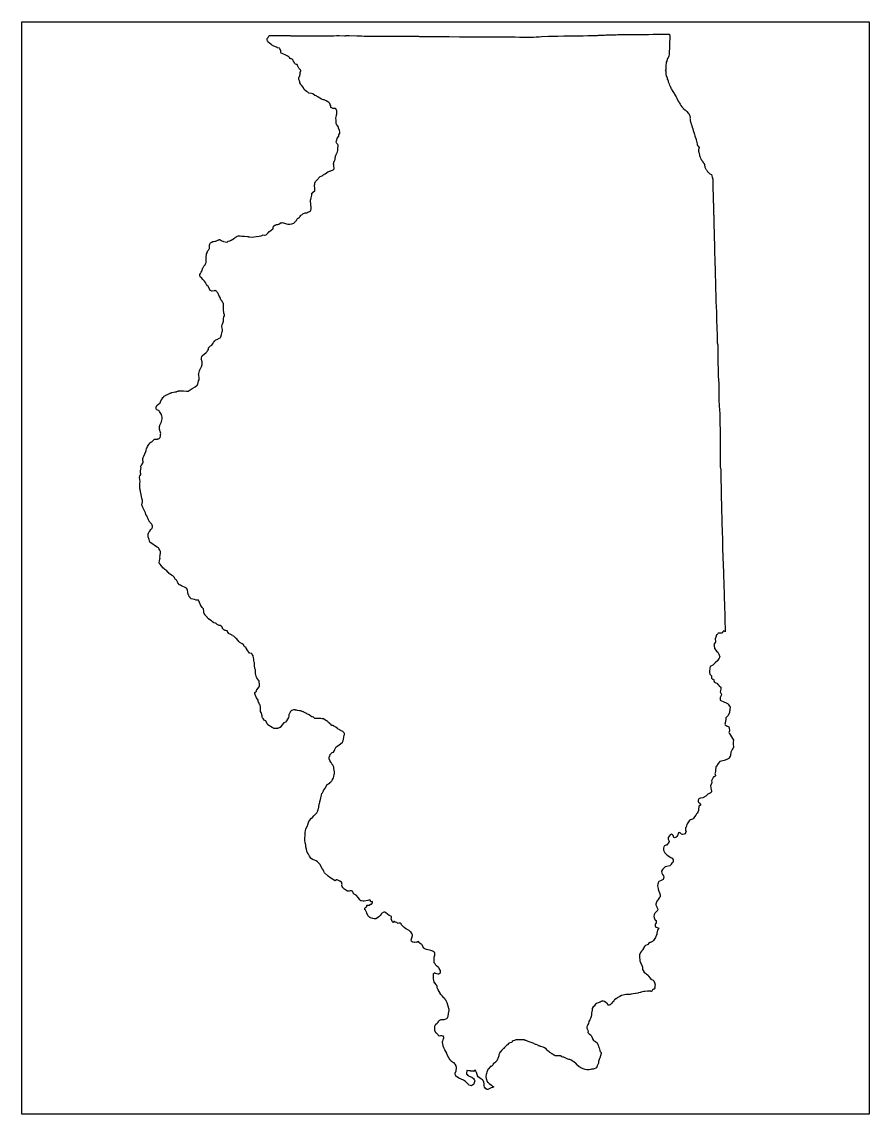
# Model space of a CAD drawing. Extents: x 0.1 to 8.4, y 0.1 to 10.8.
import ezdxf

# ---------------------------------------------------------------- set-up
doc = ezdxf.new("R2010")
doc.units = 0
doc.header["$MEASUREMENT"] = 0
doc.layers.add('STATE', color=7, linetype='CONTINUOUS')

# ---------------------------------------------------------------- blocks, each defined once
blk = doc.blocks.new('BLOCK_2')
at = {"layer": 'STATE'}
blk.add_lwpolyline([(0.093, 0.099), (0.093, 10.807), (8.405, 10.807), (8.405, 0.099), (0.093, 0.099)], dxfattribs=at)
at = {"layer": 'STATE', "color": 2}
for points in [[(1.26, 6.376), (1.256, 6.386), (1.256, 6.393), (1.256, 6.406), (1.26, 6.423), (1.263, 6.436), (1.26, 6.44), (1.26, 6.443), (1.26, 6.45), (1.263, 6.456), (1.266, 6.463), (1.27, 6.463), (1.27, 6.466), (1.273, 6.466), (1.273, 6.47), (1.283, 6.486), (1.283, 6.493), (1.283, 6.496), (1.28, 6.506), (1.28, 6.516), (1.28, 6.523), (1.28, 6.53), (1.283, 6.53), (1.283, 6.533), (1.283, 6.536), (1.286, 6.543), (1.29, 6.55), (1.31, 6.596), (1.313, 6.603), (1.316, 6.623), (1.32, 6.626), (1.326, 6.643), (1.333, 6.653), (1.34, 6.663), (1.34, 6.666), (1.343, 6.666), (1.346, 6.673), (1.346, 6.676), (1.35, 6.68), (1.36, 6.686), (1.366, 6.69), (1.373, 6.693), (1.376, 6.696), (1.383, 6.703), (1.386, 6.706), (1.393, 6.713), (1.396, 6.716), (1.413, 6.716), (1.42, 6.716), (1.423, 6.716), (1.426, 6.72), (1.43, 6.72), (1.433, 6.72), (1.44, 6.723), (1.446, 6.73), (1.45, 6.733), (1.453, 6.746), (1.453, 6.75), (1.453, 6.753), (1.453, 6.756), (1.453, 6.76), (1.456, 6.77), (1.453, 6.78), (1.453, 6.783), (1.446, 6.796), (1.446, 6.803), (1.446, 6.806), (1.443, 6.81), (1.443, 6.813), (1.443, 6.816), (1.443, 6.82), (1.443, 6.826), (1.443, 6.833), (1.443, 6.836), (1.443, 6.843), (1.446, 6.846), (1.446, 6.853), (1.45, 6.86), (1.453, 6.866), (1.456, 6.873), (1.463, 6.886), (1.463, 6.89), (1.466, 6.903), (1.47, 6.916), (1.47, 6.923), (1.47, 6.926), (1.47, 6.933), (1.466, 6.946), (1.463, 6.95), (1.463, 6.953), (1.463, 6.956), (1.45, 6.976), (1.443, 6.986), (1.44, 6.993), (1.436, 6.996), (1.426, 7), (1.416, 7.003), (1.413, 7.006), (1.41, 7.013), (1.41, 7.023), (1.41, 7.033), (1.413, 7.036), (1.416, 7.046), (1.436, 7.063), (1.446, 7.07), (1.45, 7.073), (1.456, 7.09), (1.466, 7.106), (1.47, 7.113), (1.476, 7.123), (1.486, 7.13), (1.486, 7.133), (1.493, 7.14), (1.503, 7.143), (1.506, 7.146), (1.516, 7.15), (1.53, 7.156), (1.55, 7.166), (1.553, 7.166), (1.553, 7.17), (1.556, 7.17), (1.563, 7.17), (1.566, 7.173), (1.596, 7.18), (1.61, 7.18), (1.613, 7.183), (1.62, 7.186), (1.623, 7.186), (1.626, 7.186), (1.626, 7.19), (1.63, 7.19), (1.636, 7.19), (1.666, 7.19), (1.68, 7.19), (1.71, 7.186), (1.713, 7.186), (1.716, 7.186), (1.72, 7.186), (1.723, 7.186), (1.726, 7.186), (1.763, 7.213), (1.77, 7.216), (1.793, 7.23), (1.813, 7.246), (1.816, 7.25), (1.82, 7.253), (1.82, 7.256), (1.826, 7.286), (1.833, 7.296), (1.833, 7.31), (1.833, 7.32), (1.83, 7.34), (1.83, 7.343), (1.826, 7.35), (1.83, 7.36), (1.836, 7.386), (1.84, 7.396), (1.843, 7.403), (1.846, 7.41), (1.853, 7.42), (1.856, 7.426), (1.86, 7.436), (1.86, 7.44), (1.863, 7.446), (1.863, 7.45), (1.863, 7.453), (1.863, 7.463), (1.863, 7.47), (1.863, 7.473), (1.863, 7.476), (1.86, 7.48), (1.86, 7.486), (1.856, 7.493), (1.856, 7.496), (1.853, 7.5), (1.856, 7.506), (1.856, 7.51), (1.856, 7.513), (1.86, 7.526), (1.863, 7.53), (1.863, 7.533), (1.866, 7.536), (1.883, 7.55), (1.9, 7.566), (1.91, 7.576), (1.913, 7.58), (1.923, 7.596), (1.926, 7.61), (1.93, 7.616), (1.933, 7.62), (1.936, 7.623), (1.94, 7.626), (1.943, 7.63), (1.956, 7.636), (1.963, 7.646), (1.97, 7.656), (1.973, 7.663), (1.976, 7.666), (1.976, 7.67), (1.98, 7.673), (1.98, 7.676), (1.986, 7.68), (1.99, 7.683), (1.99, 7.686), (1.993, 7.686), (1.996, 7.69), (2.016, 7.696), (2.023, 7.703), (2.04, 7.71), (2.043, 7.713), (2.046, 7.72), (2.053, 7.743), (2.056, 7.756), (2.06, 7.77), (2.063, 7.776), (2.063, 7.783), (2.063, 7.79), (2.06, 7.803), (2.056, 7.816), (2.056, 7.823), (2.06, 7.836), (2.066, 7.853), (2.073, 7.873), (2.073, 7.883), (2.073, 7.896), (2.076, 7.916), (2.08, 7.926), (2.08, 7.933), (2.076, 7.95), (2.076, 7.96), (2.073, 7.976), (2.07, 7.993), (2.07, 7.996), (2.07, 8.02), (2.073, 8.02), (2.073, 8.036), (2.073, 8.04), (2.07, 8.046), (2.066, 8.053), (2.06, 8.07), (2.053, 8.076), (2.046, 8.083), (2.04, 8.103), (2.03, 8.12), (2.026, 8.123), (2.026, 8.126), (2.023, 8.133), (2.023, 8.136), (2.02, 8.14), (2.016, 8.15), (2.013, 8.153), (2.01, 8.156), (2.006, 8.16), (2.003, 8.166), (1.996, 8.17), (1.99, 8.17), (1.99, 8.173), (1.986, 8.173), (1.983, 8.17), (1.98, 8.17), (1.96, 8.166), (1.956, 8.166), (1.94, 8.173), (1.923, 8.21), (1.92, 8.216), (1.916, 8.22), (1.906, 8.233), (1.896, 8.25), (1.886, 8.263), (1.87, 8.28), (1.86, 8.293), (1.846, 8.303), (1.843, 8.31), (1.84, 8.313), (1.84, 8.323), (1.84, 8.33), (1.846, 8.34), (1.853, 8.353), (1.86, 8.363), (1.87, 8.396), (1.873, 8.4), (1.88, 8.413), (1.893, 8.426), (1.896, 8.433), (1.9, 8.446), (1.9, 8.483), (1.9, 8.486), (1.903, 8.496), (1.906, 8.533), (1.91, 8.543), (1.91, 8.546), (1.91, 8.55), (1.913, 8.55), (1.916, 8.56), (1.923, 8.57), (1.93, 8.58), (1.933, 8.586), (1.933, 8.593), (1.933, 8.61), (1.933, 8.616), (1.936, 8.626), (1.936, 8.63), (1.94, 8.636), (1.943, 8.64), (1.95, 8.643), (1.953, 8.646), (1.956, 8.646), (1.966, 8.653), (1.973, 8.653), (1.986, 8.656), (1.99, 8.656), (1.996, 8.656), (2.016, 8.666), (2.02, 8.666), (2.026, 8.67), (2.03, 8.673), (2.033, 8.673), (2.036, 8.673), (2.04, 8.67), (2.05, 8.663), (2.07, 8.653), (2.076, 8.653), (2.103, 8.646), (2.106, 8.646), (2.11, 8.65), (2.116, 8.656), (2.133, 8.66), (2.143, 8.663), (2.143, 8.666), (2.146, 8.666), (2.156, 8.673), (2.16, 8.673), (2.173, 8.683), (2.183, 8.69), (2.186, 8.693), (2.19, 8.696), (2.2, 8.7), (2.203, 8.703), (2.206, 8.706), (2.21, 8.706), (2.22, 8.71), (2.223, 8.71), (2.23, 8.71), (2.233, 8.71), (2.236, 8.71), (2.25, 8.706), (2.253, 8.706), (2.276, 8.706), (2.306, 8.703), (2.313, 8.703), (2.316, 8.7), (2.323, 8.7), (2.326, 8.7), (2.356, 8.696), (2.373, 8.7), (2.393, 8.703), (2.423, 8.706), (2.44, 8.71), (2.46, 8.72), (2.47, 8.716), (2.473, 8.716), (2.49, 8.72), (2.496, 8.726), (2.51, 8.74), (2.52, 8.75), (2.523, 8.753), (2.54, 8.763), (2.556, 8.776), (2.56, 8.78), (2.56, 8.786), (2.563, 8.803), (2.573, 8.81), (2.573, 8.813), (2.58, 8.813), (2.583, 8.816), (2.586, 8.816), (2.593, 8.82), (2.6, 8.82), (2.606, 8.82), (2.613, 8.823), (2.626, 8.833), (2.63, 8.836), (2.643, 8.836), (2.65, 8.84), (2.656, 8.836), (2.66, 8.836), (2.69, 8.826), (2.703, 8.823), (2.706, 8.823), (2.71, 8.823), (2.723, 8.823), (2.739, 8.826), (2.743, 8.826), (2.763, 8.833), (2.776, 8.846), (2.779, 8.853), (2.783, 8.856), (2.786, 8.86), (2.793, 8.873), (2.799, 8.88), (2.803, 8.883), (2.809, 8.886), (2.813, 8.89), (2.816, 8.89), (2.819, 8.896), (2.826, 8.906), (2.829, 8.91), (2.829, 8.913), (2.839, 8.916), (2.849, 8.923), (2.873, 8.933), (2.876, 8.933), (2.889, 8.936), (2.899, 8.94), (2.916, 8.946), (2.926, 8.953), (2.929, 8.96), (2.929, 8.963), (2.933, 8.97), (2.933, 8.973), (2.933, 8.996), (2.929, 9.003), (2.929, 9.016), (2.926, 9.053), (2.926, 9.06), (2.926, 9.063), (2.929, 9.066), (2.933, 9.08), (2.933, 9.083), (2.936, 9.096), (2.939, 9.106), (2.939, 9.116), (2.939, 9.123), (2.939, 9.126), (2.943, 9.126), (2.943, 9.13), (2.946, 9.133), (2.959, 9.143), (2.963, 9.146), (2.966, 9.146), (2.966, 9.153), (2.969, 9.153), (2.969, 9.156), (2.969, 9.16), (2.969, 9.163), (2.969, 9.166), (2.969, 9.17), (2.969, 9.176), (2.969, 9.18), (2.963, 9.196), (2.963, 9.206), (2.966, 9.216), (2.966, 9.226), (2.973, 9.24), (2.973, 9.243), (2.986, 9.256), (3.016, 9.286), (3.019, 9.29), (3.039, 9.296), (3.046, 9.303), (3.059, 9.31), (3.059, 9.313), (3.069, 9.316), (3.096, 9.336), (3.106, 9.34), (3.113, 9.343), (3.116, 9.343), (3.119, 9.346), (3.123, 9.346), (3.146, 9.356), (3.153, 9.363), (3.156, 9.366), (3.156, 9.373), (3.153, 9.393), (3.153, 9.403), (3.149, 9.41), (3.149, 9.417), (3.153, 9.417), (3.153, 9.42), (3.153, 9.43), (3.153, 9.433), (3.156, 9.437), (3.159, 9.44), (3.159, 9.443), (3.163, 9.45), (3.166, 9.457), (3.166, 9.47), (3.166, 9.473), (3.166, 9.477), (3.169, 9.48), (3.169, 9.483), (3.169, 9.493), (3.173, 9.497), (3.176, 9.503), (3.176, 9.507), (3.189, 9.533), (3.193, 9.547), (3.193, 9.55), (3.193, 9.553), (3.193, 9.567), (3.196, 9.59), (3.196, 9.593), (3.196, 9.597), (3.193, 9.603), (3.189, 9.607), (3.183, 9.613), (3.179, 9.62), (3.176, 9.627), (3.179, 9.64), (3.183, 9.65), (3.186, 9.663), (3.193, 9.673), (3.199, 9.683), (3.203, 9.687), (3.203, 9.7), (3.213, 9.717), (3.213, 9.73), (3.209, 9.74), (3.209, 9.747), (3.206, 9.75), (3.206, 9.753), (3.203, 9.753), (3.203, 9.76), (3.199, 9.76), (3.199, 9.763), (3.199, 9.767), (3.199, 9.773), (3.196, 9.777), (3.196, 9.78), (3.193, 9.783), (3.186, 9.793), (3.179, 9.8), (3.176, 9.817), (3.176, 9.827), (3.176, 9.84), (3.176, 9.843), (3.173, 9.863), (3.179, 9.887), (3.179, 9.89), (3.179, 9.897), (3.183, 9.9), (3.183, 9.907), (3.183, 9.913), (3.183, 9.92), (3.183, 9.923), (3.183, 9.927), (3.183, 9.937), (3.179, 9.94), (3.176, 9.95), (3.173, 9.95), (3.169, 9.957), (3.146, 9.957), (3.143, 9.957), (3.136, 9.96), (3.133, 9.963), (3.126, 9.967), (3.123, 9.983), (3.119, 9.993), (3.119, 10), (3.116, 10.003), (3.116, 10.007), (3.106, 10.017), (3.096, 10.023), (3.079, 10.033), (3.059, 10.043), (3.053, 10.043), (3.033, 10.05), (3.016, 10.057), (2.996, 10.07), (2.993, 10.073), (2.986, 10.077), (2.979, 10.08), (2.966, 10.083), (2.949, 10.1), (2.936, 10.103), (2.909, 10.107), (2.906, 10.11), (2.899, 10.117), (2.886, 10.123), (2.863, 10.143), (2.859, 10.15), (2.859, 10.153), (2.856, 10.16), (2.849, 10.17), (2.836, 10.187), (2.829, 10.193), (2.826, 10.197), (2.826, 10.2), (2.819, 10.21), (2.819, 10.22), (2.816, 10.227), (2.809, 10.243), (2.809, 10.253), (2.809, 10.26), (2.813, 10.267), (2.816, 10.267), (2.816, 10.27), (2.819, 10.273), (2.819, 10.283), (2.823, 10.293), (2.823, 10.307), (2.823, 10.313), (2.823, 10.317), (2.829, 10.32), (2.829, 10.323), (2.829, 10.327), (2.829, 10.33), (2.826, 10.337), (2.823, 10.34), (2.816, 10.343), (2.813, 10.35), (2.809, 10.353), (2.796, 10.38), (2.793, 10.387), (2.789, 10.387), (2.789, 10.39), (2.786, 10.39), (2.779, 10.393), (2.769, 10.403), (2.766, 10.41), (2.763, 10.41), (2.763, 10.413), (2.756, 10.423), (2.756, 10.427), (2.756, 10.43), (2.749, 10.437), (2.746, 10.44), (2.739, 10.443), (2.736, 10.443), (2.733, 10.443), (2.726, 10.447), (2.72, 10.457), (2.713, 10.463), (2.71, 10.463), (2.71, 10.467), (2.703, 10.47), (2.69, 10.477), (2.646, 10.497), (2.636, 10.5), (2.633, 10.507), (2.633, 10.51), (2.633, 10.523), (2.63, 10.533), (2.623, 10.543), (2.62, 10.547), (2.616, 10.55), (2.6, 10.553), (2.596, 10.557), (2.59, 10.56), (2.566, 10.567), (2.543, 10.58), (2.52, 10.6), (2.513, 10.607), (2.503, 10.62), (2.5, 10.627), (2.5, 10.64), (2.5, 10.643), (2.51, 10.653), (2.52, 10.673), (2.523, 10.673), (2.526, 10.673), (2.553, 10.673), (2.556, 10.673), (2.563, 10.673), (2.59, 10.673), (2.623, 10.673), (2.636, 10.673), (2.643, 10.673), (2.653, 10.673), (2.67, 10.673), (2.726, 10.673), (2.733, 10.67), (2.743, 10.67), (2.749, 10.67), (2.803, 10.67), (2.816, 10.67), (2.843, 10.67), (2.849, 10.67), (2.893, 10.67), (2.896, 10.67), (2.903, 10.67), (2.979, 10.67), (2.986, 10.67), (3.029, 10.67), (3.033, 10.67), (3.036, 10.67), (3.056, 10.67), (3.059, 10.67), (3.096, 10.67), (3.099, 10.67), (3.119, 10.67), (3.126, 10.67), (3.129, 10.67), (3.139, 10.67), (3.153, 10.67), (3.179, 10.673), (3.206, 10.673), (3.263, 10.67), (3.273, 10.67), (3.276, 10.673), (3.286, 10.673), (3.303, 10.673), (3.379, 10.67), (3.383, 10.67), (3.386, 10.67), (3.406, 10.67), (3.409, 10.67), (3.426, 10.67), (3.453, 10.667), (3.466, 10.667), (3.469, 10.667), (3.476, 10.667), (3.479, 10.667), (3.506, 10.667), (3.629, 10.667), (3.679, 10.667), (3.683, 10.667), (3.689, 10.667), (3.709, 10.667), (3.723, 10.667), (3.749, 10.667), (3.763, 10.667), (3.773, 10.667), (3.793, 10.667), (3.829, 10.667), (3.833, 10.667), (3.866, 10.667), (3.889, 10.667), (3.896, 10.667), (3.939, 10.667), (3.953, 10.667), (3.956, 10.667), (3.959, 10.667), (3.966, 10.667), (3.983, 10.667), (3.986, 10.667), (3.993, 10.663), (4.006, 10.663), (4.066, 10.663), (4.106, 10.663), (4.119, 10.663), (4.199, 10.663), (4.203, 10.663), (4.206, 10.663), (4.233, 10.663), (4.283, 10.663), (4.286, 10.663), (4.386, 10.66), (4.423, 10.66), (4.439, 10.66), (4.446, 10.66), (4.473, 10.66), (4.476, 10.66), (4.513, 10.66), (4.556, 10.66), (4.559, 10.66), (4.569, 10.66), (4.609, 10.66), (4.612, 10.66), (4.619, 10.66), (4.626, 10.66), (4.649, 10.66), (4.676, 10.66), (4.689, 10.66), (4.692, 10.66), (4.699, 10.66), (4.706, 10.66), (4.709, 10.66), (4.712, 10.66), (4.716, 10.66), (4.722, 10.66), (4.729, 10.66), (4.736, 10.66), (4.742, 10.66), (4.749, 10.66), (4.759, 10.66), (4.769, 10.66), (4.796, 10.66), (4.799, 10.66), (4.866, 10.66), (4.869, 10.66), (4.932, 10.66), (4.976, 10.657), (5.036, 10.657), (5.052, 10.657), (5.062, 10.657), (5.082, 10.657), (5.096, 10.657), (5.112, 10.657), (5.139, 10.66), (5.149, 10.66), (5.162, 10.66), (5.169, 10.66), (5.192, 10.663), (5.259, 10.667), (5.272, 10.667), (5.279, 10.667), (5.286, 10.667), (5.309, 10.667), (5.352, 10.667), (5.409, 10.67), (5.422, 10.67), (5.469, 10.67), (5.519, 10.67), (5.532, 10.67), (5.572, 10.67), (5.586, 10.67), (5.592, 10.67), (5.599, 10.67), (5.646, 10.673), (5.679, 10.673), (5.699, 10.673), (5.706, 10.673), (5.739, 10.673), (5.749, 10.677), (5.756, 10.677), (5.776, 10.677), (5.786, 10.677), (5.789, 10.677), (5.792, 10.677), (5.802, 10.677), (5.809, 10.677), (5.822, 10.68), (5.826, 10.68), (5.839, 10.68), (5.852, 10.68), (5.859, 10.68), (5.866, 10.68), (5.869, 10.68), (5.872, 10.68), (5.892, 10.68), (5.909, 10.68), (5.922, 10.68), (5.939, 10.683), (5.962, 10.683), (5.976, 10.683), (5.999, 10.683), (6.009, 10.683), (6.016, 10.683), (6.026, 10.683), (6.036, 10.683), (6.059, 10.683), (6.062, 10.683), (6.069, 10.683), (6.072, 10.683), (6.076, 10.683), (6.082, 10.683), (6.099, 10.683), (6.166, 10.683), (6.182, 10.683), (6.209, 10.683), (6.239, 10.683), (6.282, 10.687), (6.306, 10.687), (6.309, 10.687), (6.322, 10.687), (6.326, 10.687), (6.329, 10.687), (6.365, 10.687), (6.372, 10.687), (6.385, 10.687), (6.395, 10.687), (6.409, 10.687), (6.415, 10.687), (6.422, 10.687), (6.445, 10.687), (6.449, 10.663), (6.449, 10.65), (6.449, 10.637), (6.445, 10.613), (6.445, 10.607), (6.445, 10.593), (6.445, 10.57), (6.445, 10.553), (6.445, 10.54), (6.442, 10.523), (6.442, 10.52), (6.442, 10.5), (6.442, 10.487), (6.439, 10.473), (6.432, 10.453), (6.429, 10.45), (6.429, 10.447), (6.422, 10.443), (6.422, 10.43), (6.419, 10.43), (6.419, 10.42), (6.415, 10.41), (6.415, 10.403), (6.412, 10.383), (6.409, 10.38), (6.409, 10.377), (6.409, 10.37), (6.409, 10.337), (6.405, 10.33), (6.409, 10.327), (6.409, 10.323), (6.409, 10.32), (6.412, 10.297), (6.412, 10.293), (6.412, 10.29), (6.415, 10.283), (6.415, 10.27), (6.419, 10.27), (6.422, 10.257), (6.425, 10.243), (6.429, 10.24), (6.432, 10.23), (6.435, 10.217), (6.442, 10.2), (6.445, 10.187), (6.449, 10.183), (6.452, 10.177), (6.455, 10.167), (6.459, 10.163), (6.459, 10.16), (6.459, 10.157), (6.462, 10.15), (6.465, 10.15), (6.472, 10.133), (6.479, 10.123), (6.485, 10.113), (6.492, 10.103), (6.495, 10.097), (6.505, 10.08), (6.512, 10.07), (6.519, 10.057), (6.529, 10.037), (6.532, 10.033), (6.532, 10.03), (6.542, 10.017), (6.545, 10.01), (6.552, 10), (6.559, 9.987), (6.569, 9.973), (6.572, 9.97), (6.575, 9.967), (6.582, 9.96), (6.582, 9.957), (6.589, 9.95), (6.595, 9.943), (6.599, 9.943), (6.602, 9.94), (6.612, 9.93), (6.615, 9.927), (6.629, 9.913), (6.632, 9.913), (6.632, 9.91), (6.635, 9.907), (6.639, 9.9), (6.639, 9.897), (6.642, 9.893), (6.642, 9.89), (6.645, 9.887), (6.645, 9.883), (6.649, 9.877), (6.649, 9.873), (6.649, 9.87), (6.645, 9.863), (6.649, 9.857), (6.649, 9.85), (6.649, 9.837), (6.652, 9.833), (6.652, 9.83), (6.652, 9.827), (6.652, 9.823), (6.655, 9.817), (6.659, 9.81), (6.659, 9.807), (6.659, 9.803), (6.662, 9.797), (6.665, 9.79), (6.665, 9.783), (6.665, 9.78), (6.669, 9.78), (6.669, 9.77), (6.672, 9.767), (6.672, 9.763), (6.672, 9.76), (6.675, 9.76), (6.675, 9.757), (6.675, 9.753), (6.679, 9.747), (6.679, 9.743), (6.682, 9.733), (6.689, 9.717), (6.689, 9.713), (6.692, 9.707), (6.692, 9.703), (6.695, 9.69), (6.699, 9.68), (6.702, 9.67), (6.705, 9.667), (6.705, 9.66), (6.709, 9.657), (6.709, 9.65), (6.712, 9.637), (6.715, 9.623), (6.719, 9.61), (6.719, 9.607), (6.719, 9.603), (6.719, 9.6), (6.722, 9.597), (6.722, 9.593), (6.725, 9.59), (6.729, 9.59), (6.729, 9.587), (6.732, 9.587), (6.732, 9.583), (6.732, 9.58), (6.735, 9.58), (6.735, 9.577), (6.739, 9.577), (6.739, 9.573), (6.739, 9.57), (6.735, 9.567), (6.735, 9.563), (6.735, 9.56), (6.732, 9.557), (6.732, 9.553), (6.732, 9.54), (6.735, 9.53), (6.742, 9.5), (6.742, 9.497)], [(6.742, 9.497), (6.745, 9.487), (6.749, 9.473), (6.755, 9.46), (6.759, 9.453), (6.759, 9.45), (6.762, 9.45), (6.772, 9.437), (6.775, 9.43), (6.779, 9.423), (6.779, 9.42), (6.782, 9.42), (6.782, 9.417), (6.785, 9.417), (6.785, 9.413), (6.785, 9.41), (6.789, 9.41), (6.789, 9.407), (6.789, 9.403), (6.789, 9.4), (6.789, 9.397), (6.792, 9.393), (6.792, 9.383), (6.795, 9.377), (6.799, 9.37), (6.802, 9.366), (6.805, 9.36), (6.809, 9.356), (6.815, 9.343), (6.819, 9.34), (6.822, 9.336), (6.822, 9.333), (6.825, 9.333), (6.832, 9.326), (6.839, 9.32), (6.842, 9.316), (6.859, 9.31), (6.865, 9.283), (6.872, 9.263), (6.872, 9.256), (6.872, 9.236), (6.872, 9.233), (6.872, 9.23), (6.872, 9.223), (6.872, 9.216), (6.872, 9.21), (6.872, 9.203), (6.872, 9.196), (6.872, 9.19), (6.872, 9.173), (6.872, 9.146), (6.872, 9.143), (6.875, 9.136), (6.875, 9.13), (6.875, 9.126), (6.875, 9.116), (6.875, 9.096), (6.875, 9.093), (6.875, 9.09), (6.875, 9.08), (6.875, 9.073), (6.875, 9.066), (6.875, 9.063), (6.875, 9.056), (6.875, 9.05), (6.875, 9.046), (6.875, 9.043), (6.875, 9.033), (6.879, 9.03), (6.879, 9.023), (6.879, 9.016), (6.879, 9.013), (6.879, 9.01), (6.879, 9), (6.879, 8.996), (6.879, 8.993), (6.879, 8.99), (6.879, 8.98), (6.879, 8.976), (6.879, 8.963), (6.879, 8.956), (6.879, 8.953), (6.879, 8.95), (6.879, 8.946), (6.879, 8.936), (6.879, 8.933), (6.879, 8.93), (6.879, 8.926), (6.879, 8.923), (6.879, 8.92), (6.879, 8.913), (6.882, 8.91), (6.882, 8.903), (6.882, 8.9), (6.882, 8.89), (6.882, 8.886), (6.882, 8.863), (6.882, 8.846), (6.882, 8.843), (6.882, 8.84), (6.882, 8.836), (6.882, 8.826), (6.882, 8.806), (6.882, 8.8), (6.882, 8.793), (6.882, 8.79), (6.885, 8.76), (6.885, 8.74), (6.885, 8.726), (6.885, 8.673), (6.889, 8.643), (6.889, 8.63), (6.889, 8.623), (6.889, 8.62), (6.889, 8.616), (6.889, 8.61), (6.889, 8.576), (6.889, 8.563), (6.889, 8.56), (6.889, 8.556), (6.889, 8.55), (6.892, 8.47), (6.892, 8.44), (6.895, 8.386), (6.895, 8.366), (6.895, 8.303), (6.899, 8.276), (6.899, 8.256), (6.899, 8.243), (6.899, 8.223), (6.899, 8.22), (6.899, 8.213), (6.899, 8.21), (6.899, 8.2), (6.899, 8.19), (6.899, 8.173), (6.902, 8.14), (6.902, 8.09), (6.902, 8.076), (6.902, 8.066), (6.909, 7.96), (6.909, 7.933), (6.909, 7.913), (6.909, 7.883), (6.912, 7.81), (6.912, 7.796), (6.915, 7.746), (6.915, 7.736), (6.915, 7.716), (6.915, 7.713), (6.915, 7.69), (6.915, 7.686), (6.915, 7.66), (6.919, 7.64), (6.919, 7.636), (6.919, 7.57), (6.922, 7.526), (6.922, 7.496), (6.922, 7.463), (6.922, 7.446), (6.925, 7.42), (6.925, 7.333), (6.929, 7.26), (6.929, 7.216), (6.932, 7.18), (6.932, 7.133), (6.932, 7.123), (6.932, 7.1), (6.935, 7.043), (6.939, 6.963), (6.939, 6.936), (6.939, 6.933), (6.939, 6.906), (6.942, 6.77), (6.942, 6.696), (6.942, 6.663), (6.942, 6.613), (6.945, 6.553), (6.945, 6.513), (6.945, 6.486), (6.945, 6.476), (6.945, 6.446), (6.949, 6.416), (6.949, 6.406), (6.949, 6.403), (6.949, 6.376), (6.949, 6.363), (6.949, 6.323), (6.949, 6.32), (6.949, 6.313), (6.949, 6.293), (6.952, 6.266), (6.952, 6.263), (6.952, 6.236), (6.952, 6.153), (6.955, 6.066), (6.955, 6.046), (6.955, 6.039), (6.955, 6.023), (6.955, 6.019), (6.955, 6.003), (6.955, 5.999), (6.955, 5.989), (6.959, 5.963), (6.959, 5.949), (6.959, 5.946), (6.959, 5.876), (6.962, 5.826), (6.965, 5.716), (6.965, 5.693), (6.965, 5.679), (6.965, 5.663), (6.965, 5.636), (6.969, 5.569), (6.969, 5.543), (6.972, 5.499), (6.972, 5.473), (6.975, 5.419), (6.975, 5.383), (6.975, 5.366), (6.979, 5.313), (6.979, 5.256), (6.982, 5.229), (6.982, 5.196), (6.982, 5.176), (6.982, 5.163), (6.982, 5.149), (6.985, 5.103), (6.985, 5.096), (6.985, 5.086), (6.985, 5.069), (6.985, 5.053), (6.985, 5.049), (6.989, 5.016), (6.989, 4.996), (6.989, 4.993), (6.989, 4.959), (6.992, 4.826), (6.992, 4.829), (6.975, 4.836), (6.969, 4.823), (6.965, 4.823), (6.962, 4.813), (6.959, 4.813), (6.942, 4.813), (6.939, 4.813), (6.925, 4.813), (6.922, 4.809), (6.912, 4.799), (6.909, 4.799), (6.909, 4.796), (6.902, 4.776), (6.895, 4.759), (6.899, 4.733), (6.899, 4.729), (6.899, 4.726), (6.895, 4.723), (6.882, 4.703), (6.885, 4.693), (6.889, 4.663), (6.892, 4.659), (6.909, 4.636), (6.922, 4.629), (6.929, 4.609), (6.939, 4.583), (6.935, 4.569), (6.922, 4.549), (6.919, 4.546), (6.895, 4.523), (6.892, 4.519), (6.872, 4.499), (6.852, 4.489), (6.845, 4.486), (6.842, 4.473), (6.842, 4.466), (6.839, 4.443), (6.839, 4.429), (6.842, 4.413), (6.859, 4.396), (6.859, 4.389), (6.859, 4.386), (6.859, 4.379), (6.859, 4.373), (6.862, 4.369), (6.869, 4.363), (6.879, 4.363), (6.882, 4.353), (6.882, 4.349), (6.882, 4.343), (6.889, 4.333), (6.895, 4.329), (6.902, 4.326), (6.912, 4.323), (6.915, 4.319), (6.925, 4.309), (6.929, 4.303), (6.935, 4.299), (6.949, 4.283), (6.949, 4.266), (6.945, 4.239), (6.955, 4.213), (6.955, 4.209), (6.945, 4.183), (6.942, 4.183), (6.942, 4.179), (6.945, 4.156), (6.985, 4.136), (6.995, 4.133), (7.015, 4.126), (7.022, 4.119), (7.035, 4.099), (7.039, 4.099), (7.039, 4.096), (7.042, 4.093), (7.042, 4.086), (7.042, 4.079), (7.039, 4.073), (7.039, 4.053), (7.035, 4.053), (7.035, 4.039), (7.035, 4.036), (7.022, 4.006), (7.012, 3.996), (6.999, 3.983), (6.999, 3.973), (6.995, 3.946), (6.989, 3.923), (6.992, 3.916), (7.012, 3.903), (7.015, 3.903), (7.029, 3.896), (7.035, 3.863), (7.035, 3.856), (7.032, 3.846), (7.029, 3.839), (7.032, 3.833), (7.035, 3.829), (7.075, 3.766), (7.072, 3.746), (7.072, 3.736), (7.072, 3.729), (7.072, 3.726), (7.075, 3.699), (7.075, 3.696), (7.072, 3.686), (7.069, 3.683), (7.062, 3.673), (7.059, 3.666), (7.049, 3.649), (7.045, 3.619), (7.045, 3.613), (7.042, 3.609), (7.032, 3.593), (7.032, 3.589), (7.029, 3.589), (7.029, 3.586), (7.022, 3.583), (7.009, 3.576), (6.982, 3.566), (6.939, 3.556), (6.925, 3.536), (6.909, 3.509), (6.905, 3.506), (6.902, 3.503), (6.902, 3.499), (6.902, 3.493), (6.899, 3.479), (6.899, 3.463), (6.895, 3.443), (6.892, 3.436), (6.895, 3.429), (6.899, 3.423), (6.899, 3.416), (6.895, 3.409), (6.892, 3.409), (6.889, 3.409), (6.885, 3.406), (6.879, 3.406), (6.875, 3.399), (6.859, 3.366), (6.862, 3.353), (6.862, 3.346), (6.859, 3.339), (6.849, 3.316), (6.855, 3.279), (6.859, 3.273), (6.859, 3.263), (6.855, 3.253), (6.845, 3.246), (6.822, 3.236), (6.802, 3.216), (6.772, 3.199), (6.749, 3.196), (6.742, 3.193), (6.735, 3.189), (6.729, 3.176), (6.729, 3.173), (6.729, 3.159), (6.742, 3.149), (6.749, 3.136), (6.749, 3.129), (6.739, 3.119), (6.735, 3.116), (6.735, 3.109), (6.732, 3.093), (6.732, 3.089), (6.732, 3.083), (6.732, 3.076), (6.729, 3.066), (6.719, 3.049), (6.715, 3.046), (6.712, 3.043), (6.709, 3.036), (6.705, 3.029), (6.682, 2.999), (6.682, 2.996), (6.682, 2.993), (6.679, 2.993), (6.655, 2.983), (6.652, 2.983), (6.642, 2.979), (6.642, 2.976), (6.639, 2.973), (6.619, 2.946), (6.619, 2.943), (6.615, 2.939), (6.609, 2.913), (6.605, 2.909), (6.605, 2.906), (6.605, 2.876), (6.609, 2.873), (6.605, 2.856), (6.599, 2.846), (6.589, 2.843), (6.575, 2.839), (6.565, 2.843), (6.559, 2.849), (6.552, 2.856), (6.542, 2.859), (6.535, 2.856), (6.532, 2.846), (6.529, 2.836), (6.525, 2.829), (6.519, 2.822), (6.509, 2.812), (6.505, 2.812), (6.495, 2.809), (6.489, 2.812), (6.485, 2.822), (6.482, 2.829), (6.475, 2.836), (6.465, 2.843), (6.452, 2.836), (6.435, 2.812), (6.432, 2.806), (6.432, 2.796), (6.442, 2.776), (6.442, 2.772), (6.435, 2.756), (6.425, 2.742), (6.422, 2.739), (6.422, 2.736), (6.409, 2.736), (6.399, 2.729), (6.395, 2.722), (6.392, 2.719), (6.389, 2.706), (6.389, 2.696), (6.389, 2.686), (6.402, 2.662), (6.425, 2.639), (6.459, 2.616), (6.472, 2.609), (6.479, 2.599), (6.482, 2.596), (6.482, 2.589), (6.482, 2.582), (6.482, 2.572), (6.479, 2.566), (6.469, 2.559), (6.462, 2.549), (6.462, 2.546), (6.455, 2.539), (6.452, 2.536), (6.449, 2.532), (6.419, 2.526), (6.405, 2.522), (6.382, 2.499), (6.379, 2.496), (6.369, 2.482), (6.372, 2.462), (6.376, 2.456), (6.379, 2.449), (6.389, 2.436), (6.392, 2.422), (6.385, 2.399), (6.365, 2.389), (6.359, 2.386), (6.342, 2.379), (6.336, 2.366), (6.336, 2.362), (6.332, 2.352), (6.329, 2.339), (6.329, 2.336), (6.336, 2.312), (6.336, 2.306), (6.355, 2.249), (6.355, 2.229), (6.346, 2.219), (6.336, 2.202), (6.326, 2.189), (6.322, 2.186), (6.312, 2.156), (6.312, 2.152), (6.322, 2.132), (6.322, 2.129), (6.332, 2.109), (6.329, 2.096), (6.326, 2.092), (6.316, 2.082), (6.306, 2.072), (6.302, 2.066), (6.299, 2.062), (6.296, 2.052), (6.292, 2.039), (6.296, 2.022), (6.302, 2.006), (6.306, 2.002), (6.309, 1.999), (6.316, 1.996), (6.316, 1.986), (6.316, 1.976), (6.309, 1.966), (6.306, 1.959), (6.306, 1.952), (6.306, 1.942), (6.309, 1.939), (6.309, 1.936), (6.312, 1.932), (6.316, 1.932), (6.326, 1.929), (6.339, 1.926), (6.342, 1.919), (6.336, 1.912), (6.329, 1.902), (6.326, 1.889), (6.322, 1.872), (6.322, 1.869), (6.322, 1.866), (6.322, 1.862), (6.322, 1.859), (6.322, 1.856), (6.319, 1.856), (6.309, 1.832), (6.296, 1.812), (6.289, 1.802), (6.279, 1.792), (6.266, 1.786), (6.259, 1.782), (6.256, 1.782), (6.242, 1.772), (6.236, 1.762), (6.229, 1.759), (6.212, 1.752), (6.206, 1.749), (6.206, 1.746), (6.202, 1.742), (6.192, 1.726), (6.189, 1.722), (6.189, 1.719), (6.189, 1.712), (6.182, 1.709), (6.182, 1.706), (6.172, 1.696), (6.162, 1.682), (6.152, 1.662), (6.152, 1.659), (6.152, 1.656), (6.152, 1.652), (6.152, 1.649), (6.152, 1.646), (6.152, 1.642), (6.152, 1.632), (6.156, 1.616), (6.156, 1.606), (6.156, 1.602), (6.162, 1.586), (6.179, 1.549), (6.182, 1.539), (6.182, 1.532), (6.182, 1.526), (6.182, 1.516), (6.189, 1.506), (6.196, 1.496), (6.196, 1.492), (6.212, 1.482), (6.222, 1.472), (6.236, 1.462), (6.242, 1.452), (6.256, 1.432), (6.262, 1.422), (6.266, 1.422), (6.269, 1.419), (6.279, 1.416), (6.286, 1.412), (6.292, 1.406), (6.299, 1.386), (6.302, 1.386), (6.302, 1.382), (6.302, 1.372), (6.306, 1.369), (6.302, 1.349), (6.299, 1.342), (6.302, 1.339), (6.302, 1.336), (6.302, 1.332), (6.299, 1.329), (6.296, 1.322), (6.289, 1.326), (6.279, 1.319), (6.276, 1.312), (6.272, 1.306), (6.266, 1.302), (6.262, 1.302), (6.262, 1.306), (6.256, 1.306), (6.232, 1.306), (6.206, 1.302), (6.199, 1.302), (6.196, 1.302), (6.169, 1.296), (6.162, 1.292), (6.159, 1.292), (6.142, 1.289), (6.136, 1.286), (6.116, 1.282), (6.112, 1.282), (6.089, 1.279), (6.069, 1.276), (6.062, 1.272), (6.042, 1.272), (6.019, 1.272), (5.979, 1.262), (5.976, 1.262), (5.959, 1.252), (5.956, 1.252), (5.952, 1.249), (5.932, 1.239), (5.929, 1.236), (5.926, 1.232), (5.926, 1.229), (5.922, 1.229), (5.919, 1.229), (5.906, 1.219), (5.902, 1.212), (5.899, 1.206), (5.896, 1.202), (5.892, 1.199), (5.889, 1.196), (5.879, 1.182), (5.866, 1.172), (5.862, 1.169), (5.856, 1.166), (5.846, 1.166), (5.842, 1.169), (5.839, 1.179), (5.822, 1.192), (5.809, 1.202), (5.796, 1.206), (5.789, 1.209), (5.786, 1.206), (5.782, 1.206), (5.776, 1.202), (5.766, 1.196), (5.756, 1.192), (5.746, 1.189), (5.729, 1.182), (5.719, 1.176), (5.706, 1.159), (5.699, 1.152), (5.689, 1.136), (5.689, 1.112), (5.686, 1.106), (5.686, 1.099), (5.682, 1.092), (5.682, 1.076), (5.682, 1.072), (5.679, 1.056), (5.676, 1.046), (5.672, 1.036), (5.666, 1.022), (5.656, 1.006), (5.652, 0.989), (5.652, 0.986), (5.646, 0.979), (5.642, 0.969), (5.636, 0.956), (5.636, 0.942), (5.646, 0.922), (5.649, 0.909), (5.646, 0.902), (5.646, 0.899), (5.649, 0.896), (5.659, 0.886), (5.672, 0.876), (5.679, 0.869), (5.682, 0.862), (5.692, 0.842), (5.692, 0.836), (5.702, 0.822), (5.709, 0.819), (5.722, 0.812), (5.736, 0.799), (5.739, 0.792), (5.749, 0.766), (5.752, 0.752), (5.756, 0.749), (5.762, 0.722), (5.762, 0.719), (5.766, 0.712), (5.769, 0.709), (5.772, 0.709), (5.776, 0.699), (5.776, 0.696), (5.776, 0.692), (5.762, 0.649), (5.759, 0.646), (5.749, 0.616), (5.749, 0.599), (5.736, 0.572), (5.729, 0.552), (5.702, 0.539), (5.692, 0.539), (5.682, 0.539), (5.672, 0.536), (5.659, 0.532), (5.646, 0.532), (5.639, 0.532), (5.636, 0.532), (5.619, 0.536), (5.599, 0.542), (5.576, 0.552), (5.566, 0.559), (5.562, 0.562), (5.559, 0.566), (5.556, 0.569), (5.552, 0.569), (5.549, 0.572), (5.542, 0.579), (5.539, 0.582), (5.539, 0.586), (5.532, 0.596), (5.526, 0.599), (5.512, 0.609), (5.512, 0.612), (5.509, 0.612), (5.502, 0.616), (5.499, 0.619), (5.482, 0.629), (5.476, 0.632), (5.469, 0.636), (5.466, 0.636), (5.459, 0.636), (5.449, 0.639), (5.409, 0.656), (5.402, 0.659), (5.399, 0.659), (5.392, 0.662), (5.386, 0.666), (5.382, 0.666), (5.376, 0.669), (5.372, 0.672), (5.362, 0.672), (5.346, 0.669), (5.336, 0.669), (5.332, 0.669), (5.329, 0.669), (5.326, 0.672), (5.322, 0.672), (5.319, 0.676), (5.316, 0.676), (5.312, 0.676), (5.309, 0.679), (5.306, 0.682), (5.302, 0.686), (5.299, 0.686), (5.296, 0.689), (5.292, 0.689), (5.286, 0.696), (5.279, 0.699), (5.272, 0.702), (5.266, 0.709), (5.252, 0.719), (5.246, 0.726), (5.236, 0.739), (5.219, 0.749), (5.206, 0.756), (5.186, 0.762), (5.182, 0.762), (5.169, 0.769), (5.162, 0.769), (5.156, 0.776), (5.139, 0.782), (5.132, 0.782), (5.109, 0.796), (5.059, 0.812), (5.039, 0.822), (5.032, 0.822), (5.022, 0.826), (5.016, 0.826), (5.012, 0.826), (5.002, 0.829), (4.966, 0.829), (4.939, 0.829), (4.926, 0.822), (4.912, 0.819), (4.902, 0.812), (4.906, 0.812), (4.896, 0.802), (4.872, 0.796), (4.859, 0.779), (4.856, 0.779), (4.849, 0.776), (4.849, 0.772), (4.829, 0.752), (4.822, 0.742), (4.819, 0.742), (4.802, 0.726), (4.799, 0.722), (4.789, 0.709), (4.786, 0.709), (4.779, 0.692), (4.772, 0.679), (4.772, 0.672), (4.772, 0.669), (4.769, 0.662), (4.762, 0.646), (4.759, 0.639), (4.752, 0.622), (4.746, 0.616), (4.739, 0.609), (4.736, 0.609), (4.736, 0.606), (4.732, 0.602), (4.716, 0.592), (4.716, 0.589), (4.712, 0.579), (4.706, 0.572), (4.699, 0.569), (4.696, 0.566), (4.692, 0.566), (4.689, 0.566), (4.686, 0.562), (4.672, 0.542), (4.666, 0.536), (4.662, 0.526), (4.656, 0.512), (4.652, 0.499), (4.652, 0.496), (4.649, 0.486), (4.646, 0.469), (4.646, 0.466), (4.649, 0.449), (4.649, 0.446), (4.652, 0.442), (4.652, 0.439), (4.652, 0.436), (4.656, 0.429), (4.659, 0.419), (4.662, 0.412), (4.666, 0.412), (4.669, 0.409), (4.672, 0.406), (4.679, 0.399), (4.699, 0.382), (4.712, 0.369), (4.722, 0.366), (4.709, 0.359), (4.706, 0.359), (4.696, 0.356), (4.679, 0.346), (4.666, 0.342), (4.656, 0.342), (4.642, 0.349), (4.636, 0.359), (4.632, 0.359), (4.629, 0.379), (4.629, 0.399), (4.626, 0.406), (4.626, 0.412), (4.626, 0.416), (4.622, 0.419), (4.622, 0.422), (4.619, 0.426), (4.619, 0.429), (4.612, 0.436), (4.602, 0.442), (4.596, 0.446), (4.582, 0.456), (4.569, 0.466), (4.562, 0.476), (4.562, 0.479), (4.552, 0.506), (4.539, 0.532), (4.536, 0.529), (4.532, 0.522), (4.532, 0.519), (4.529, 0.516), (4.523, 0.519), (4.499, 0.519), (4.496, 0.519), (4.496, 0.522), (4.479, 0.522), (4.459, 0.526), (4.459, 0.522), (4.456, 0.502), (4.456, 0.496), (4.459, 0.489), (4.463, 0.486), (4.469, 0.479), (4.483, 0.472), (4.506, 0.462), (4.523, 0.449), (4.532, 0.439), (4.536, 0.426), (4.526, 0.396), (4.523, 0.389), (4.516, 0.386), (4.509, 0.379), (4.503, 0.376), (4.483, 0.382), (4.453, 0.412), (4.446, 0.419), (4.436, 0.426), (4.426, 0.432), (4.403, 0.442), (4.379, 0.452), (4.356, 0.469), (4.353, 0.469), (4.349, 0.472), (4.349, 0.476), (4.346, 0.482), (4.343, 0.486), (4.343, 0.489), (4.343, 0.499), (4.343, 0.502), (4.353, 0.522), (4.353, 0.526), (4.353, 0.529), (4.356, 0.546), (4.356, 0.556), (4.353, 0.572), (4.343, 0.589), (4.339, 0.596), (4.336, 0.596), (4.336, 0.599), (4.333, 0.602), (4.329, 0.602), (4.319, 0.609), (4.309, 0.616), (4.309, 0.619), (4.306, 0.619), (4.303, 0.622), (4.299, 0.629), (4.296, 0.629), (4.283, 0.652), (4.266, 0.679), (4.263, 0.696), (4.243, 0.729), (4.236, 0.742), (4.236, 0.746), (4.233, 0.749), (4.226, 0.766), (4.226, 0.772), (4.219, 0.802), (4.219, 0.809), (4.219, 0.812), (4.223, 0.816), (4.226, 0.826), (4.229, 0.839), (4.233, 0.842), (4.233, 0.846), (4.233, 0.856), (4.229, 0.856), (4.229, 0.859), (4.229, 0.862), (4.226, 0.862), (4.223, 0.862), (4.213, 0.866), (4.199, 0.866), (4.186, 0.862), (4.183, 0.862), (4.176, 0.876), (4.166, 0.886), (4.159, 0.896), (4.149, 0.909), (4.143, 0.919), (4.143, 0.926), (4.143, 0.929), (4.143, 0.932), (4.143, 0.936), (4.143, 0.939), (4.146, 0.946), (4.146, 0.949), (4.146, 0.952), (4.146, 0.959), (4.149, 0.972), (4.153, 0.976), (4.153, 0.979), (4.156, 0.982), (4.169, 0.992), (4.176, 0.999), (4.183, 1.012), (4.186, 1.016), (4.189, 1.019), (4.193, 1.019), (4.206, 1.026), (4.236, 1.026), (4.246, 1.029), (4.263, 1.036), (4.269, 1.042), (4.273, 1.052), (4.276, 1.059), (4.283, 1.106)], [(4.283, 1.106), (4.286, 1.112), (4.286, 1.119), (4.286, 1.126), (4.283, 1.136), (4.283, 1.139), (4.279, 1.142), (4.279, 1.146), (4.279, 1.149), (4.276, 1.156), (4.266, 1.189), (4.256, 1.209), (4.256, 1.212), (4.253, 1.216), (4.249, 1.219), (4.249, 1.222), (4.246, 1.222), (4.246, 1.226), (4.243, 1.232), (4.239, 1.232), (4.239, 1.236), (4.236, 1.236), (4.233, 1.239), (4.219, 1.256), (4.213, 1.262), (4.209, 1.266), (4.206, 1.269), (4.203, 1.272), (4.193, 1.289), (4.193, 1.292), (4.179, 1.312), (4.179, 1.316), (4.176, 1.316), (4.169, 1.336), (4.166, 1.349), (4.163, 1.359), (4.156, 1.372), (4.149, 1.382), (4.146, 1.382), (4.139, 1.392), (4.139, 1.396), (4.133, 1.426), (4.133, 1.439), (4.133, 1.449), (4.133, 1.462), (4.133, 1.472), (4.133, 1.479), (4.136, 1.479), (4.139, 1.482), (4.143, 1.486), (4.146, 1.486), (4.149, 1.482), (4.173, 1.476), (4.183, 1.476), (4.186, 1.479), (4.189, 1.479), (4.193, 1.482), (4.196, 1.482), (4.199, 1.486), (4.199, 1.492), (4.199, 1.496), (4.199, 1.499), (4.199, 1.506), (4.196, 1.512), (4.186, 1.526), (4.186, 1.529), (4.176, 1.539), (4.163, 1.549), (4.163, 1.552), (4.159, 1.556), (4.156, 1.559), (4.149, 1.572), (4.139, 1.582), (4.139, 1.589), (4.139, 1.596), (4.139, 1.599), (4.139, 1.609), (4.139, 1.619), (4.139, 1.639), (4.143, 1.656), (4.146, 1.662), (4.146, 1.672), (4.143, 1.679), (4.139, 1.686), (4.129, 1.692), (4.126, 1.696), (4.116, 1.699), (4.106, 1.702), (4.063, 1.712), (4.053, 1.716), (4.039, 1.722), (4.039, 1.726), (4.033, 1.729), (4.033, 1.732), (4.026, 1.742), (4.019, 1.759), (4.013, 1.766), (4.009, 1.766), (4.003, 1.772), (3.996, 1.772), (3.996, 1.776), (3.993, 1.779), (3.989, 1.782), (3.989, 1.789), (3.989, 1.792), (3.979, 1.789), (3.973, 1.789), (3.966, 1.782), (3.946, 1.786), (3.943, 1.782), (3.929, 1.786), (3.926, 1.789), (3.923, 1.789), (3.919, 1.792), (3.916, 1.796), (3.913, 1.809), (3.916, 1.819), (3.919, 1.826), (3.923, 1.836), (3.923, 1.839), (3.923, 1.842), (3.926, 1.849), (3.926, 1.852), (3.926, 1.856), (3.926, 1.859), (3.923, 1.859), (3.923, 1.862), (3.919, 1.869), (3.909, 1.886), (3.903, 1.889), (3.899, 1.892), (3.893, 1.899), (3.886, 1.902), (3.873, 1.909), (3.869, 1.912), (3.863, 1.916), (3.859, 1.916), (3.839, 1.932), (3.823, 1.949), (3.816, 1.956), (3.813, 1.966), (3.806, 1.972), (3.793, 1.972), (3.786, 1.969), (3.779, 1.972), (3.773, 1.979), (3.769, 1.979), (3.756, 1.982), (3.746, 1.986), (3.743, 1.986), (3.736, 1.979), (3.726, 1.989), (3.723, 1.996), (3.716, 2.012), (3.716, 2.016), (3.719, 2.022), (3.719, 2.032), (3.719, 2.036), (3.713, 2.039), (3.696, 2.046), (3.663, 2.072), (3.663, 2.076), (3.653, 2.079), (3.649, 2.079), (3.643, 2.079), (3.623, 2.066), (3.619, 2.059), (3.609, 2.046), (3.603, 2.039), (3.596, 2.032), (3.573, 2.016), (3.566, 2.012), (3.549, 2.012), (3.536, 2.016), (3.513, 2.022), (3.509, 2.026), (3.506, 2.026), (3.499, 2.032), (3.496, 2.036), (3.493, 2.036), (3.493, 2.039), (3.489, 2.042), (3.479, 2.066), (3.476, 2.072), (3.463, 2.099), (3.463, 2.102), (3.459, 2.102), (3.459, 2.106), (3.459, 2.119), (3.469, 2.129), (3.476, 2.132), (3.479, 2.146), (3.499, 2.146), (3.513, 2.156), (3.519, 2.159), (3.523, 2.159), (3.533, 2.172), (3.533, 2.182), (3.519, 2.179), (3.516, 2.182), (3.513, 2.182), (3.513, 2.192), (3.506, 2.199), (3.486, 2.192), (3.453, 2.186), (3.443, 2.186), (3.426, 2.189), (3.419, 2.189), (3.409, 2.199), (3.396, 2.219), (3.373, 2.246), (3.353, 2.256), (3.349, 2.259), (3.346, 2.262), (3.343, 2.266), (3.343, 2.272), (3.339, 2.279), (3.336, 2.282), (3.336, 2.286), (3.333, 2.286), (3.326, 2.289), (3.313, 2.289), (3.303, 2.286), (3.293, 2.286), (3.289, 2.286), (3.283, 2.289), (3.259, 2.306), (3.253, 2.309), (3.249, 2.312), (3.246, 2.316), (3.243, 2.322), (3.236, 2.329), (3.236, 2.332), (3.233, 2.336), (3.233, 2.339), (3.236, 2.349), (3.233, 2.359), (3.233, 2.366), (3.233, 2.369), (3.229, 2.372), (3.213, 2.382), (3.209, 2.382), (3.206, 2.386), (3.186, 2.396), (3.183, 2.396), (3.179, 2.396), (3.166, 2.386), (3.116, 2.419), (3.099, 2.432), (3.063, 2.466), (3.056, 2.479), (3.053, 2.489), (3.049, 2.492), (3.049, 2.496), (3.043, 2.502), (3.016, 2.549), (3.003, 2.562), (2.993, 2.572), (2.979, 2.582), (2.963, 2.589), (2.953, 2.592), (2.946, 2.596), (2.933, 2.606), (2.929, 2.609), (2.916, 2.629), (2.906, 2.646), (2.899, 2.652), (2.899, 2.656), (2.896, 2.659), (2.896, 2.662), (2.889, 2.676), (2.886, 2.696), (2.879, 2.719), (2.879, 2.722), (2.879, 2.726), (2.879, 2.732), (2.879, 2.736), (2.879, 2.739), (2.876, 2.746), (2.876, 2.756), (2.873, 2.756), (2.873, 2.759), (2.873, 2.766), (2.869, 2.779), (2.869, 2.782), (2.869, 2.789), (2.869, 2.796), (2.869, 2.803), (2.869, 2.806), (2.873, 2.826), (2.873, 2.859), (2.876, 2.879), (2.879, 2.893), (2.896, 2.929), (2.899, 2.936), (2.906, 2.959), (2.906, 2.963), (2.913, 2.969), (2.913, 2.973), (2.916, 2.976), (2.936, 2.999), (2.946, 3.006), (2.959, 3.023), (2.986, 3.053), (2.996, 3.073), (2.996, 3.076), (2.999, 3.079), (2.999, 3.083), (3.003, 3.099), (3.006, 3.106), (3.006, 3.109), (3.009, 3.139), (3.013, 3.146), (3.016, 3.153), (3.016, 3.163), (3.023, 3.183), (3.026, 3.199), (3.033, 3.226), (3.033, 3.229), (3.036, 3.243), (3.043, 3.249), (3.053, 3.269), (3.053, 3.273), (3.063, 3.286), (3.066, 3.293), (3.069, 3.296), (3.089, 3.329), (3.093, 3.329), (3.093, 3.333), (3.096, 3.333), (3.103, 3.336), (3.113, 3.346), (3.116, 3.349), (3.123, 3.356), (3.126, 3.356), (3.133, 3.366), (3.139, 3.373), (3.146, 3.389), (3.149, 3.396), (3.153, 3.409), (3.156, 3.429), (3.159, 3.439), (3.159, 3.453), (3.159, 3.456), (3.153, 3.486), (3.153, 3.489), (3.153, 3.499), (3.146, 3.513), (3.146, 3.516), (3.143, 3.519), (3.139, 3.526), (3.133, 3.539), (3.129, 3.543), (3.123, 3.549), (3.113, 3.566), (3.109, 3.583), (3.109, 3.596), (3.109, 3.603), (3.113, 3.609), (3.119, 3.623), (3.139, 3.643), (3.149, 3.649), (3.159, 3.663), (3.163, 3.673), (3.163, 3.676), (3.166, 3.683), (3.169, 3.686), (3.176, 3.699), (3.203, 3.716), (3.239, 3.746), (3.246, 3.759), (3.249, 3.776), (3.256, 3.813), (3.259, 3.819), (3.259, 3.829), (3.256, 3.833), (3.253, 3.839), (3.243, 3.849), (3.236, 3.853), (3.226, 3.856), (3.223, 3.859), (3.209, 3.866), (3.206, 3.869), (3.196, 3.873), (3.189, 3.879), (3.176, 3.889), (3.176, 3.893), (3.166, 3.896), (3.163, 3.899), (3.153, 3.903), (3.153, 3.906), (3.146, 3.909), (3.139, 3.909), (3.136, 3.909), (3.133, 3.909), (3.129, 3.913), (3.123, 3.923), (3.116, 3.926), (3.113, 3.929), (3.106, 3.936), (3.106, 3.939), (3.103, 3.939), (3.093, 3.949), (3.089, 3.953), (3.086, 3.953), (3.083, 3.956), (3.066, 3.963), (3.053, 3.973), (3.046, 3.973), (3.043, 3.976), (3.036, 3.973), (3.026, 3.979), (3.016, 3.979), (3.013, 3.979), (3.003, 3.979), (2.989, 3.979), (2.986, 3.979), (2.983, 3.979), (2.973, 3.979), (2.966, 3.979), (2.956, 3.989), (2.946, 3.993), (2.943, 3.993), (2.939, 3.993), (2.936, 3.996), (2.933, 3.999), (2.929, 3.999), (2.913, 4.013), (2.889, 4.023), (2.889, 4.026), (2.886, 4.026), (2.879, 4.029), (2.859, 4.039), (2.856, 4.039), (2.856, 4.043), (2.853, 4.043), (2.843, 4.046), (2.839, 4.049), (2.833, 4.049), (2.826, 4.053), (2.819, 4.053), (2.816, 4.053), (2.799, 4.056), (2.786, 4.059), (2.779, 4.059), (2.776, 4.063), (2.759, 4.063), (2.743, 4.056), (2.736, 4.053), (2.729, 4.046), (2.723, 4.033), (2.72, 4.026), (2.716, 4.019), (2.713, 4.016), (2.713, 4.013), (2.713, 4.009), (2.713, 4.003), (2.713, 3.999), (2.71, 3.986), (2.69, 3.956), (2.68, 3.943), (2.663, 3.936), (2.643, 3.913), (2.626, 3.889), (2.623, 3.889), (2.61, 3.883), (2.606, 3.883), (2.6, 3.879), (2.593, 3.879), (2.576, 3.879), (2.57, 3.879), (2.566, 3.879), (2.563, 3.883), (2.55, 3.889), (2.506, 3.916), (2.503, 3.923), (2.49, 3.946), (2.486, 3.953), (2.473, 3.959), (2.466, 3.966), (2.46, 3.976), (2.453, 3.983), (2.45, 3.989), (2.45, 4.003), (2.443, 4.026), (2.44, 4.036), (2.436, 4.046), (2.433, 4.049), (2.433, 4.053), (2.433, 4.056), (2.433, 4.059), (2.433, 4.063), (2.433, 4.096), (2.43, 4.109), (2.426, 4.119), (2.423, 4.123), (2.423, 4.126), (2.42, 4.126), (2.42, 4.129), (2.416, 4.136), (2.416, 4.139), (2.413, 4.146), (2.41, 4.156), (2.396, 4.179), (2.386, 4.203), (2.383, 4.213), (2.38, 4.223), (2.38, 4.226), (2.38, 4.229), (2.38, 4.233), (2.396, 4.246), (2.396, 4.256), (2.4, 4.259), (2.423, 4.289), (2.426, 4.293), (2.426, 4.313), (2.423, 4.336), (2.42, 4.339), (2.42, 4.343), (2.42, 4.346), (2.416, 4.353), (2.406, 4.366), (2.4, 4.376), (2.396, 4.383), (2.393, 4.393), (2.39, 4.406), (2.386, 4.413), (2.386, 4.446), (2.386, 4.453), (2.38, 4.469), (2.38, 4.479), (2.376, 4.483), (2.376, 4.493), (2.376, 4.503), (2.376, 4.506), (2.376, 4.509), (2.376, 4.516), (2.376, 4.523), (2.373, 4.529), (2.37, 4.543), (2.37, 4.546), (2.37, 4.553), (2.37, 4.559), (2.366, 4.573), (2.363, 4.593), (2.356, 4.603), (2.353, 4.606), (2.353, 4.609), (2.346, 4.613), (2.33, 4.619), (2.326, 4.619), (2.303, 4.649), (2.293, 4.666), (2.293, 4.673), (2.28, 4.679), (2.27, 4.689), (2.27, 4.699), (2.266, 4.703), (2.256, 4.709), (2.233, 4.723), (2.226, 4.729), (2.2, 4.763), (2.196, 4.763), (2.19, 4.769), (2.173, 4.783), (2.16, 4.789), (2.156, 4.793), (2.136, 4.803), (2.126, 4.809), (2.123, 4.809), (2.123, 4.813), (2.12, 4.813), (2.113, 4.823), (2.11, 4.826), (2.11, 4.833), (2.106, 4.836), (2.103, 4.836), (2.093, 4.839), (2.086, 4.839), (2.086, 4.843), (2.083, 4.843), (2.076, 4.846), (2.073, 4.849), (2.066, 4.856), (2.063, 4.859), (2.063, 4.869), (2.06, 4.873), (2.06, 4.876), (2.056, 4.876), (2.056, 4.879), (2.053, 4.879), (2.053, 4.883), (2.046, 4.886), (2.043, 4.886), (2.043, 4.889), (2.03, 4.889), (2.016, 4.896), (2.01, 4.899), (2, 4.909), (1.993, 4.913), (1.976, 4.916), (1.963, 4.926), (1.953, 4.936), (1.936, 4.946), (1.93, 4.949), (1.93, 4.953), (1.926, 4.956), (1.92, 4.959), (1.916, 4.963), (1.913, 4.966), (1.9, 4.979), (1.896, 4.986), (1.896, 4.989), (1.893, 4.989), (1.893, 4.993), (1.89, 4.993), (1.886, 5.003), (1.883, 5.003), (1.883, 5.006), (1.88, 5.013), (1.88, 5.026), (1.876, 5.053), (1.866, 5.063), (1.863, 5.066), (1.856, 5.076), (1.846, 5.093), (1.836, 5.116), (1.826, 5.136), (1.806, 5.139), (1.803, 5.139), (1.786, 5.143), (1.756, 5.149), (1.75, 5.153), (1.743, 5.159), (1.743, 5.163), (1.736, 5.173), (1.73, 5.186), (1.726, 5.193), (1.723, 5.216), (1.72, 5.236), (1.716, 5.246), (1.71, 5.256), (1.703, 5.259), (1.66, 5.279), (1.65, 5.283), (1.64, 5.289), (1.623, 5.306), (1.62, 5.313), (1.62, 5.316), (1.616, 5.319), (1.613, 5.326), (1.613, 5.329), (1.603, 5.339), (1.596, 5.343), (1.59, 5.356), (1.59, 5.359), (1.576, 5.376), (1.563, 5.383), (1.55, 5.393), (1.536, 5.399), (1.536, 5.403), (1.536, 5.406), (1.533, 5.409), (1.53, 5.409), (1.516, 5.426), (1.496, 5.439), (1.49, 5.446), (1.476, 5.456), (1.47, 5.463), (1.466, 5.469), (1.463, 5.469), (1.463, 5.473), (1.46, 5.476), (1.45, 5.489), (1.443, 5.496), (1.443, 5.499), (1.44, 5.499), (1.44, 5.503), (1.443, 5.523), (1.446, 5.539), (1.446, 5.546), (1.45, 5.549), (1.446, 5.563), (1.45, 5.576), (1.45, 5.579), (1.45, 5.589), (1.453, 5.596), (1.453, 5.599), (1.453, 5.603), (1.453, 5.613), (1.446, 5.626), (1.436, 5.643), (1.433, 5.649), (1.42, 5.656), (1.403, 5.666), (1.39, 5.676), (1.38, 5.683), (1.36, 5.699), (1.353, 5.703), (1.35, 5.709), (1.35, 5.713), (1.346, 5.716), (1.346, 5.719), (1.343, 5.733), (1.333, 5.759), (1.333, 5.773), (1.333, 5.783), (1.34, 5.803), (1.35, 5.813), (1.36, 5.829), (1.363, 5.833), (1.37, 5.839), (1.373, 5.843), (1.373, 5.846), (1.376, 5.853), (1.376, 5.856), (1.376, 5.863), (1.376, 5.866), (1.373, 5.869), (1.373, 5.873), (1.373, 5.876), (1.37, 5.879), (1.366, 5.886), (1.363, 5.889), (1.36, 5.893), (1.356, 5.896), (1.353, 5.899), (1.35, 5.903), (1.346, 5.909), (1.343, 5.909), (1.343, 5.913), (1.336, 5.926), (1.333, 5.936), (1.326, 5.949), (1.32, 5.963), (1.32, 5.966), (1.313, 5.969), (1.31, 5.973), (1.31, 5.979), (1.306, 5.986), (1.306, 5.993), (1.293, 6.019), (1.283, 6.039), (1.28, 6.046), (1.28, 6.049), (1.273, 6.063), (1.273, 6.066), (1.27, 6.069), (1.27, 6.073), (1.276, 6.1), (1.276, 6.11), (1.276, 6.116), (1.27, 6.136), (1.266, 6.15), (1.263, 6.173), (1.26, 6.19), (1.256, 6.196), (1.256, 6.2), (1.256, 6.206), (1.253, 6.216), (1.253, 6.226), (1.253, 6.23), (1.25, 6.23), (1.25, 6.24), (1.25, 6.243), (1.25, 6.246), (1.25, 6.253), (1.25, 6.256), (1.25, 6.26), (1.25, 6.266), (1.25, 6.273), (1.25, 6.28), (1.25, 6.283), (1.253, 6.296), (1.25, 6.323), (1.246, 6.336), (1.246, 6.343), (1.25, 6.356), (1.253, 6.36), (1.26, 6.37), (1.26, 6.373), (1.26, 6.376)]]:
    blk.add_lwpolyline(points, dxfattribs=at)

msp = doc.modelspace()

# ---------------------------------------------------------------- block references
at = {"layer": 'STATE'}
msp.add_blockref('BLOCK_2', (0, 0), dxfattribs=at)

doc.saveas('drawing.dxf')
